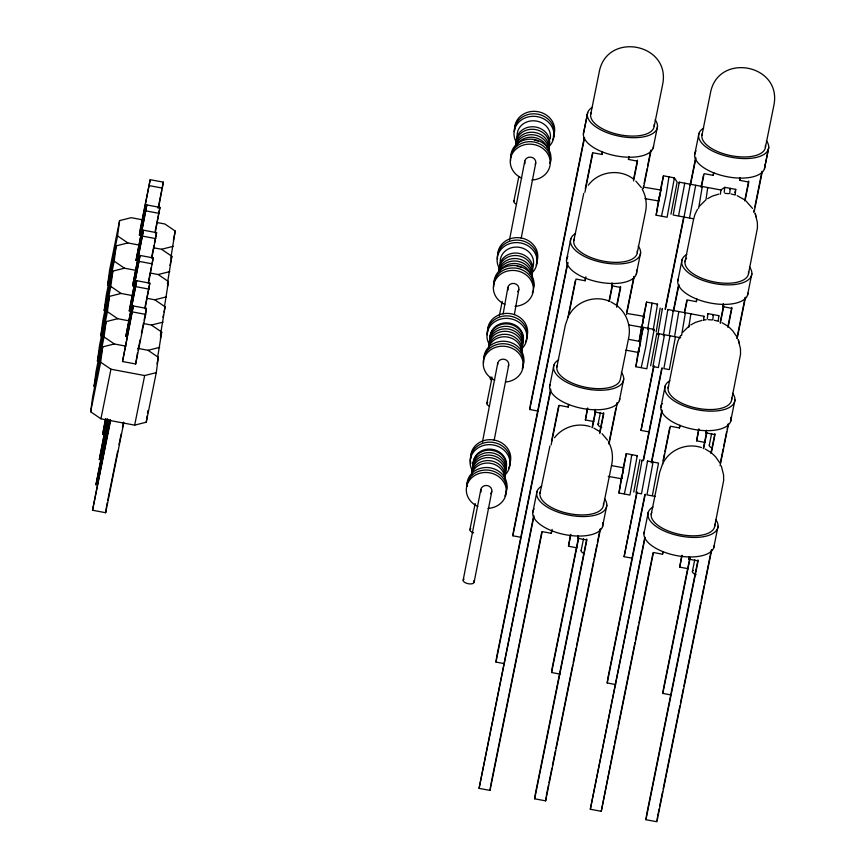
<?xml version="1.0" encoding="UTF-8"?>
<svg xmlns="http://www.w3.org/2000/svg" width="865" height="865" viewBox="0 0 865 865"><rect width="100%" height="100%" fill="white"/><g stroke="black" fill="none" stroke-linecap="round" stroke-linejoin="round"><path stroke-width="1.3" d="M608.214 476.366L621.621 478.788L622.173 475.015M611.75 465.619L623.654 467.857L621.621 478.788M639.181 341.07L641.711 325.348M137.665 348.346L148.034 350.303L158.327 357.321L156.273 372.642L146.272 422.217L134.659 425.137L100.935 418.801L90.652 411.772L92.706 396.462L102.697 346.876L114.321 343.967L125.987 346.162M90.652 411.772L100.654 362.197L102.697 346.876M106.081 321.629L96.08 371.204L94.036 386.514L104.027 336.939L106.081 321.629L117.694 318.709L129.372 320.904M109.455 296.371L99.464 345.946L97.41 361.256L107.411 311.681L109.455 296.371L121.078 293.451L132.745 295.646M112.839 271.113L102.838 320.688L100.794 335.998L110.785 286.423L112.839 271.113L124.452 268.193L136.129 270.388M116.224 245.855L106.222 295.43L104.168 310.751L114.169 261.165L116.224 245.855L127.836 242.935L139.503 245.13M119.597 220.597L109.596 270.172L107.552 285.493L117.553 235.907L119.597 220.597L131.21 217.688L142.887 219.872M123.792 422.812L105.671 512.707L92.533 510.242L110.385 419.666M122.516 361.505L133.318 305.961L146.455 308.427L145.655 314.395L135.654 363.981L122.516 361.505L133.318 305.961M142.044 235.723L139.416 235.226L140.217 229.257L150.207 179.682L163.344 182.147L158.609 207.687M136.692 280.703L125.901 336.258L136.692 280.703L149.829 283.179L145.082 308.708M140.076 255.456L129.274 311L140.076 255.456L153.213 257.921L148.466 283.461M143.449 230.198L132.659 285.742L143.449 230.198L156.587 232.663L151.851 258.203M146.834 204.94L136.032 260.484L146.834 204.94L159.971 207.405L155.224 232.945M139.416 235.226L150.207 179.682M105.671 512.707L106.471 506.749M135.654 363.981L137.513 352.79M146.272 422.217L147.126 415.838M147.472 413.286L147.818 410.734M157.549 357.818L161.701 332.074L151.418 325.045L143.633 323.575M160.403 335.177L165.085 306.815L154.792 299.787L147.018 298.328M164.566 306.005L168.459 281.558L158.176 274.529L150.391 273.07M167.421 283.352L171.843 256.3L161.56 249.271L153.775 247.812M170.805 258.094L175.217 231.042L164.934 224.013L157.149 222.554M480.854 489.406L463.143 580.231M497.753 363.127L482.421 442.145M507.896 287.353L503.149 313.876M524.785 161.074L509.453 240.092M491.807 491.461L474.096 582.296M508.707 365.181L494.164 440.263M518.838 289.407L514.361 314.611M535.738 163.128L521.195 238.21M552.108 529.38L551.319 533.327L542.204 531.618L490.022 790.415L479.069 788.361L533.77 515.399M504.49 663.671L495.969 662.071L496.629 657.108L550.67 389.12M521.379 537.392L512.869 535.792L513.529 530.818L567.57 262.83M538.279 411.113L529.758 409.513L530.429 404.539L584.199 137.87M490.022 790.415L490.682 785.442M551.319 533.327L551.643 530.84M551.113 444.945L559.104 405.339L568.208 407.047L568.543 404.561M568.273 317.347L575.993 279.049L585.108 280.757L585.443 278.281M584.902 192.387L592.893 152.77L602.008 154.478L602.332 151.991M600.472 528.915L545.642 800.86L534.689 798.806L535.359 793.832L586.74 538.992M560.109 674.116L551.589 672.516L552.259 667.553L578.35 538.149M576.998 547.837L568.489 546.237L570.478 534.667M593.898 421.558L585.378 419.957L587.378 408.388M534.689 798.806L586.881 540.009L577.766 538.289L578.101 535.813M599.78 433.527L603.77 413.719L594.666 412.01L594.99 409.523M616.68 307.248L620.67 287.44L611.555 285.731L611.89 283.244M633.569 180.969L637.57 161.16L628.455 159.452L628.79 156.965M545.642 800.86L546.139 797.13M663.087 551.589L662.558 554.216L653.443 552.508L601.262 811.305L590.319 809.251L644.749 537.608M615.729 684.561L607.208 682.972L607.879 677.998L644.879 494.499M632.618 558.282L624.108 556.682L636.748 492.304M649.518 432.003L641.008 430.402L653.648 366.025M601.262 811.305L614.172 745.598M662.558 554.216L662.893 551.729M662.622 464.516L670.343 426.229L679.447 427.937L679.782 425.45M684.572 313.152L687.243 299.939L696.347 301.658L696.682 299.171M701.472 186.862L704.132 173.66L713.247 175.368L713.582 172.881M711.722 549.805L656.881 821.75L645.939 819.696L646.598 814.722L697.979 559.882M671.348 695.006L662.828 693.416L663.498 688.443L689.859 557.72M688.248 568.727L679.728 567.126L681.728 555.557M705.137 442.447L696.628 440.847L698.617 429.278M645.939 819.696L698.12 560.898L689.005 559.19L689.34 556.703M711.29 453.098L715.009 434.619L705.905 432.9L706.24 430.413M728.179 326.819L731.909 308.329L722.805 306.621L723.129 304.134M745.079 200.539L748.809 182.05L739.694 180.342L740.029 177.855M657.054 820.507L657.551 816.776M642.046 325.856L641.895 327.251L628.487 324.829M638.673 351.104L638.511 352.509L625.903 350.141M720.426 194.182L720.891 189.986L724.784 187.327L735.737 189.381L735.185 194.42M703.537 320.472L703.991 316.276L667.866 309.486L667.607 310.265M724.232 192.365L724.784 187.327L724.47 188.267M707.332 318.644L707.894 313.606L718.837 315.66L718.285 320.699M729.703 193.392L730.265 188.354L729.952 189.294M712.814 319.672L713.365 314.633L713.052 315.574M659.346 197.188L658.795 200.972L644.922 198.626M638.846 350.022L639.332 347.33M706.078 198.853L707.754 187.521L707.494 188.3M659.076 196.528L656.146 215.19L667.088 217.245L674.419 177.866L663.477 175.811L660.287 190.192M642.446 323.478L642.706 322.072M638.338 350.606L635.862 366.728L646.815 368.782L654.145 329.403L643.203 327.348L639.776 342.94M621.676 475.62L618.972 493.007L629.915 495.061L637.256 455.693L626.303 453.628L623.114 468.008M688.799 327.24L690.854 313.8L690.594 314.59M659.606 195.782L660.136 193.014M622.432 473.609L623.211 469.652M643.149 317.682L646.577 302.09L657.53 304.145L653.14 330.365M647.669 329.338L652.048 303.118L651.734 304.058M656.146 331.911L660.2 308.048M669.283 334.377L673.338 310.513L673.078 311.303M698.628 208.335L702.283 186.494L702.012 187.273M674.765 335.404L678.809 311.541M681.534 335.631L685.383 312.773L685.123 313.562M100.935 418.801L110.936 369.225L100.654 362.197M105.335 419.255L102.665 434.479L105.865 418.606M107.011 419.395L99.291 459.737L107.552 418.746M108.698 419.525L95.907 484.984L108.968 420.206M92.533 510.242L110.655 420.347M158.09 208.249L161.766 189.976M162.296 187.37L163.344 182.147M155.235 230.89L159.971 207.405M151.851 256.148L153.959 245.714M154.489 243.097L156.587 232.663M148.477 281.406L151.375 267.047M151.894 264.441L153.213 257.921M144.833 307.962L149.829 283.179M106.73 505.42L107.26 502.781M107.801 500.132L117.662 451.216M118.992 444.61L121.132 434.035M122.462 427.418L123.522 422.131M138.032 350.184L140.141 339.74M141.449 333.22L143.558 322.786M144.087 320.169L146.455 308.427M134.659 425.137L144.66 375.551L156.273 372.642M173.378 240.178L175.217 231.042M169.994 265.436L171.843 256.3M167.41 286.78L168.459 281.558M162.977 317.25L163.507 314.644M164.026 312.027L165.085 306.815M160.382 338.593L161.701 332.074M157.008 363.851L158.327 357.321M513.832 201.394L518.859 176.449M499.321 315.855L502.23 301.42M486.8 403.436L492.088 377.194M469.9 529.726L475.188 503.473M587.724 112.45L583.788 131.977A35.66 16.024 11.4 0 0 615.372 155.732A35.66 16.024 11.4 0 0 653.572 145.99M583.388 134.032L587.324 114.515M529.758 409.513L584.599 137.567M590.665 114.526L599.121 72.563C606.17 30.935 671.186 43.099 662.633 84.489L654.167 126.452M566.488 260.311L570.835 238.74M512.869 535.792L567.97 262.528M573.765 240.805L583.767 193.382M585.302 188.732L592.493 153.083M549.599 386.59L553.935 365.019M495.969 662.071L550.8 390.126M556.865 367.095L565.332 325.121L568.402 316.233M568.143 316.331L575.333 280.682M602.008 154.478L602.537 151.851M532.699 512.88L537.035 491.298M479.069 788.361L533.91 516.405M539.976 493.374L549.967 445.951M551.513 441.291L558.704 405.642M585.108 280.757L585.908 276.811M490.952 784.123L541.804 531.921M568.208 407.047L568.738 404.409M628.455 159.452L628.985 156.814M611.555 285.731L612.085 283.104M608.949 301.431L612.139 285.591M633.44 179.952L637.429 160.144M585.378 419.957L587.778 408.075M609.349 301.117L612.539 285.277M594.666 412.01L595.196 409.383M592.049 427.71L595.509 410.551M616.54 306.232L620.54 286.434M568.489 546.237L570.878 534.354M592.449 427.407L595.639 411.556M643.052 188.656L643.582 186.018M644.111 183.38L647.042 168.859M647.571 166.221L650.761 150.369M643.452 188.354L651.161 150.067M653.162 148.045L657.508 126.463M598.039 424.326L600.429 412.464M577.766 538.289L578.296 535.662M599.65 432.522L603.64 412.713M551.589 672.516L578.75 537.835M637.267 252.731L645.733 210.768C646.977 203.448 645.906 195.663 642.187 189.186M626.682 312.297L633.872 276.659M626.552 314.633L634.272 276.346M636.272 274.324L640.608 252.753M581.139 550.616L583.529 538.754M608.722 443.864L615.912 408.215M616.442 405.577L616.972 402.939M609.122 443.55L617.372 402.625M619.372 400.603L623.719 379.032M603.478 505.301L611.944 463.337C613.177 456.006 612.117 448.232 608.387 441.745M546.312 795.887L548.432 785.323M548.972 782.684L551.902 768.163M552.432 765.525L555.362 751.004M555.892 748.366L572.662 665.196M573.192 662.558L576.122 648.036M576.652 645.387L593.422 562.228M593.952 559.579L596.882 545.058M597.412 542.42L600.072 529.218M602.473 526.893L606.819 505.311M694.627 154.922L698.974 133.351M665.088 309.259L683.728 216.845M690.119 185.164L695.709 157.441M641.008 430.402L654.048 365.711M665.488 308.946L684.129 216.542M690.519 184.861L695.838 158.457M701.904 135.416L710.37 93.452C717.409 51.824 782.425 63.988 773.872 105.379L765.406 147.342M677.738 281.201L682.074 259.63M643.138 460.623L661.768 368.209M673.219 311.443L678.538 285.05M624.108 556.682L637.148 492.001M643.538 460.31L662.168 367.906M673.619 311.14L678.938 284.736M685.004 261.695L693.471 219.732L695.006 214.271L697.558 209.2M701.072 187.175L703.472 175.292M660.838 407.491L665.174 385.909M651.269 462.807L661.909 410.01M607.208 682.972L645.279 494.185M651.659 462.505L662.049 411.016M668.115 387.985L676.571 346.011L678.106 340.561L680.658 335.479M684.712 310.816L686.842 300.252M713.247 175.368L713.776 172.74M643.938 533.77L648.285 512.188M590.319 809.251L645.149 537.306M651.215 514.264L659.681 472.301L662.741 463.402M663.023 460.861L664.352 454.266M664.882 451.627L669.672 427.851M696.347 301.658L696.876 299.02M614.712 742.959L617.632 728.427M618.172 725.789L634.942 642.609M635.472 639.959L638.402 625.438M638.932 622.8L653.043 552.822M679.447 427.937L679.987 425.31M739.694 180.342L740.224 177.703M722.805 306.621L723.335 303.993M720.188 322.321L723.648 305.161M744.679 200.842L748.668 181.034M696.628 440.847L699.017 428.964M720.318 323.337L723.778 306.167M705.905 432.9L706.435 430.273M703.288 448.6L706.489 432.76M727.779 327.132L731.779 307.324M679.728 567.126L682.128 555.244M703.688 448.297L706.889 432.446M753.761 212.185L754.291 209.546M754.821 206.908L762.011 171.259M754.161 211.882L762.141 172.276M764.811 166.88L768.747 147.353M764.411 168.935L768.347 149.418M709.278 445.226L711.657 433.462M689.005 559.19L689.535 556.552M710.889 453.411L714.879 433.603M662.828 693.416L689.989 558.736M748.517 273.621L757.448 227.917L757.351 222.262L755.069 213.298M736.861 338.475L745.111 297.549M737.261 338.161L745.511 297.236M747.511 295.214L751.858 273.643M692.378 571.505L694.757 559.741M731.617 399.911L740.548 354.196L740.451 348.541L738.169 339.577M720.231 463.435L723.162 448.913M723.691 446.275L726.622 431.754M727.151 429.105L728.211 423.828M720.102 465.759L728.352 424.845M730.611 421.493L734.958 399.922M714.717 526.19L723.659 480.475L723.562 474.831L721.28 465.867M657.811 815.457L659.141 808.862M659.681 806.212L662.612 791.691M663.141 789.053L679.912 705.883M680.441 703.245L683.372 688.724M683.901 686.086L700.672 602.916M701.201 600.278L704.132 585.756M704.661 583.118L711.322 550.108M713.722 547.783L718.058 526.201M643.246 319.293L643.928 316.309L628.012 313.638M639.862 344.551L640.554 341.567L628.639 339.329M657.854 334.679L662.395 308.459L662.125 309.238M663.325 335.707L667.866 309.486M660.59 190.906L660.828 190.03L644.912 187.359M734.882 192.538L735.737 189.381M658.795 200.972L660.828 190.03M656.146 215.19L663.477 175.811M674.105 178.806L674.419 177.866L677.154 182.104L670.937 214.239M679.025 182.958L679.285 182.18L720.891 189.986L720.632 190.776M693.546 218.813L673.175 214.996L679.285 182.18M684.496 183.986L684.766 183.207L678.593 215.688M641.895 327.251L643.928 316.309M689.978 185.013L690.238 184.234L684.074 216.715M639.246 341.47L646.577 302.09M638.511 352.509L640.554 341.567M635.862 366.728L643.203 327.348M648.361 329.316L648.674 328.376L645.744 347.038L641.279 367.355M657.216 305.086L657.53 304.145M653.832 330.344L654.145 329.403M658.752 334.496L659.011 333.717L680.69 337.782M664.223 335.523L664.482 334.744L658.373 367.56L652.902 366.533L659.011 333.717M618.972 493.007L626.303 453.628M631.461 455.596L631.774 454.666L628.844 473.317L624.379 493.634M675.435 336.799L669.326 369.614L663.844 368.587L669.964 335.771M636.932 456.623L637.256 455.693M641.852 460.775L642.111 459.996L636.002 492.812L641.473 493.839L647.593 461.023L658.535 463.078L652.372 495.559M647.323 461.813L647.593 461.023M703.732 317.055L703.991 316.276M655.054 496.391L646.955 494.867L653.064 462.051M707.581 314.546L707.894 313.606M718.523 316.601L718.837 315.66M569.419 314.59C576.923 301.117 594.806 295.181 608.992 301.052M663.769 461.769C670.937 448.946 687.567 442.804 701.418 447.562M588.287 185.207C598.331 171.454 619.491 168.383 633.007 178.709M699.536 206.097L706.013 199.718M554.497 437.766C562.542 427.061 577.474 422.347 590.168 426.672M682.636 332.376L689.113 325.997M707.646 198.647L712.273 196.128L718.912 194.074M690.746 324.937L695.384 322.418L702.023 320.353M161.56 249.271L173.173 246.352M158.176 274.529L169.789 271.61M154.792 299.787L166.415 296.868M151.418 325.045L163.031 322.126M148.034 350.303L159.657 347.384M704.37 319.931L706.164 319.736M724.978 193.382L729.044 193.652M708.089 319.661L712.154 319.931M149.407 185.651L162.555 188.116M146.034 210.909L159.171 213.374M142.649 236.156L155.797 238.632M139.276 261.414L152.413 263.89M135.892 286.672L149.029 289.137M132.518 311.93L145.655 314.395M110.936 369.225L144.66 375.551M731.13 193.976L735.207 194.993M714.231 320.255L718.307 321.272M737.131 195.663L744.246 199.599M722.037 322.71L727.357 325.889M610.798 301.82L616.107 304.988M705.148 449L710.457 452.168M593.909 428.11L599.218 431.278M117.553 235.907L127.836 242.935M114.169 261.165L124.452 268.193M110.785 286.423L121.078 293.451M107.411 311.681L117.694 318.709M104.027 336.939L114.321 343.967M745.803 200.777L752.561 208.454M728.903 327.057L732.493 330.517L736.526 336.355M617.664 306.167C626.574 313.508 630.963 325.705 628.833 337.047L620.378 379.021A32.319 14.521 11.4 0 1 584.621 387.055A32.319 14.521 11.4 0 1 557.395 365.257M712.003 453.346L715.593 456.796L719.637 462.634M635.84 181.109L641.311 187.564M602.04 433.668L607.522 440.134M755.275 213.341L756.053 216.758M738.375 339.621L739.153 343.037M695.709 185.261L689.546 217.742M668.948 176.838L666.018 195.49L661.552 215.817M656.816 333.306L650.653 365.787M639.927 459.585L633.764 492.066M515.572 146.693A16.716 14.932 7.6 0 1 533.759 132.334A16.716 14.932 7.6 0 1 548.68 150.272M515.972 143.709A16.716 14.932 7.6 0 1 535.608 129.566A16.716 14.932 7.6 0 1 548.313 149.786M515.497 146.585A16.716 14.932 7.6 0 1 532.71 134.756A16.716 14.932 7.6 0 1 548.551 148.856M516.491 145.385A16.716 14.932 7.6 0 1 532.375 137.243A16.716 14.932 7.6 0 1 547.286 147.504M534.213 140A16.716 14.932 7.6 0 1 538.365 141.298M510.901 156.933A20.057 17.916 7.6 0 1 533.824 139.449A20.057 17.916 7.6 0 1 549.999 163.085M510.642 160.587A20.057 17.916 7.6 0 1 531.532 141.709A20.057 17.916 7.6 0 1 550.302 163.312M521.736 178.114A20.057 17.916 7.6 0 1 516.146 148.996A20.057 17.916 7.6 0 1 548.432 155.051A20.057 17.916 7.6 0 1 531.943 180.028M516.837 143.06A20.057 17.916 7.6 0 1 521.844 119.662A20.057 17.916 7.6 0 1 548.496 122.279A20.057 17.916 7.6 0 1 549.286 146.25M517.162 136.562A16.716 14.932 7.6 0 1 534.57 120.83A16.716 14.932 7.6 0 1 550.216 138.833M516.362 142.53A16.716 14.932 7.6 0 1 533.77 126.798A16.716 14.932 7.6 0 1 549.416 144.801M514.297 131.577A20.057 17.916 7.6 0 1 538.506 114.331A20.057 17.916 7.6 0 1 552.443 139.892M514.697 130.258A20.057 17.916 7.6 0 1 537.554 111.607A20.057 17.916 7.6 0 1 553.286 136.346M525.033 163.647A5.568 4.974 7.6 0 1 530.526 157.127A5.568 4.974 7.6 0 1 535.294 164.361M516.275 204.054A5.568 2.508 11.4 0 1 514.102 200.777M498.932 270.377A16.716 14.932 7.6 0 1 518.308 258.83A16.716 14.932 7.6 0 1 531.78 276.551M499.127 271.296A16.716 14.932 7.6 0 1 516.546 255.564A16.716 14.932 7.6 0 1 532.18 273.567M498.921 271.61A16.716 14.932 7.6 0 1 517.984 261.317A16.716 14.932 7.6 0 1 531.651 277.752M499.592 271.675A16.716 14.932 7.6 0 1 515.475 263.522A16.716 14.932 7.6 0 1 530.396 273.794M517.313 266.279A16.716 14.932 7.6 0 1 521.465 267.577M494.077 284.38A20.057 17.916 7.6 0 1 514.967 265.512A20.057 17.916 7.6 0 1 533.737 287.115M533.132 290.737A20.057 17.916 7.6 0 1 532.332 292.954M493.742 286.866A20.057 17.916 7.6 0 1 514.632 267.999A20.057 17.916 7.6 0 1 533.402 289.602M504.846 304.394A20.057 17.916 7.6 0 1 499.256 275.275A20.057 17.916 7.6 0 1 531.543 281.341A20.057 17.916 7.6 0 1 515.043 306.307M499.3 268.301A20.057 17.916 7.6 0 1 505.657 245.498A20.057 17.916 7.6 0 1 531.899 248.861A20.057 17.916 7.6 0 1 532.386 272.529M500.262 262.841A16.716 14.932 7.6 0 1 519.13 247.271A16.716 14.932 7.6 0 1 532.548 267.609M499.462 268.81A16.716 14.932 7.6 0 1 518.33 253.24A16.716 14.932 7.6 0 1 531.748 273.578M497.472 259.024A20.057 17.916 7.6 0 1 520.319 240.373A20.057 17.916 7.6 0 1 536.062 265.112M497.753 254.191A20.057 17.916 7.6 0 1 521.292 238.005A20.057 17.916 7.6 0 1 536.83 261.533M491.547 380.243A5.568 2.508 11.4 0 1 491.071 377.075M508.133 289.926A5.568 4.974 7.6 0 1 514.351 283.504A5.568 4.974 7.6 0 1 517.616 291.71M488.995 347.06A16.716 14.932 7.6 0 1 507.852 331.49A16.716 14.932 7.6 0 1 521.281 351.839M488.541 348.746A16.716 14.932 7.6 0 1 506.728 334.387A16.716 14.932 7.6 0 1 521.649 352.325M489.266 343.275A16.716 14.932 7.6 0 1 509.615 329.273A16.716 14.932 7.6 0 1 521.054 350.53M489.655 342.086A16.716 14.932 7.6 0 1 508.523 326.527A16.716 14.932 7.6 0 1 521.952 346.865M489.936 338.302A16.716 14.932 7.6 0 1 508.123 323.943A16.716 14.932 7.6 0 1 523.044 341.88M490.066 337.307A16.716 14.932 7.6 0 1 510.415 323.305A16.716 14.932 7.6 0 1 521.855 344.573M489.157 344.065A20.057 17.916 7.6 0 1 495.526 321.272A20.057 17.916 7.6 0 1 521.757 324.624A20.057 17.916 7.6 0 1 522.244 348.303M487.33 334.798A20.057 17.916 7.6 0 1 510.826 316.255A20.057 17.916 7.6 0 1 525.401 341.945M487.665 332.311A20.057 17.916 7.6 0 1 509.863 313.562A20.057 17.916 7.6 0 1 526.699 337.296M483.892 357.807A20.057 17.916 7.6 0 1 507.431 341.61A20.057 17.916 7.6 0 1 522.968 365.138M488.466 348.638A16.716 14.932 7.6 0 1 505.668 336.809A16.716 14.932 7.6 0 1 521.519 350.909M483.611 362.64A20.057 17.916 7.6 0 1 506.457 343.989A20.057 17.916 7.6 0 1 522.201 368.728M494.704 380.157A20.057 17.916 7.6 0 1 488.812 351.309A20.057 17.916 7.6 0 1 521.022 356.391A20.057 17.916 7.6 0 1 506.198 381.973M489.244 406.107A5.568 2.508 11.4 0 1 487.698 402.333M497.689 364.425A5.568 4.974 7.6 0 1 504.209 359.267A5.568 4.974 7.6 0 1 508.263 366.403M472.095 473.35A16.716 14.932 7.6 0 1 489.504 457.617A16.716 14.932 7.6 0 1 505.149 475.62M471.641 475.026A16.716 14.932 7.6 0 1 489.839 460.667A16.716 14.932 7.6 0 1 504.749 478.605M472.431 470.863A16.716 14.932 7.6 0 1 491.288 455.293A16.716 14.932 7.6 0 1 504.717 475.631M472.701 467.068A16.716 14.932 7.6 0 1 492.347 452.925A16.716 14.932 7.6 0 1 505.052 473.144M473.09 465.889A16.716 14.932 7.6 0 1 490.509 450.157A16.716 14.932 7.6 0 1 506.144 468.16M473.231 464.894A16.716 14.932 7.6 0 1 492.088 449.324A16.716 14.932 7.6 0 1 505.517 469.663M472.906 471.393A20.057 17.916 7.6 0 1 477.913 447.994A20.057 17.916 7.6 0 1 504.565 450.611A20.057 17.916 7.6 0 1 505.355 474.582M509.82 464.938A20.057 17.916 7.6 0 1 508.512 468.225M470.82 463.413A20.057 17.916 7.6 0 1 490.022 442.156A20.057 17.916 7.6 0 1 510.101 463.802M470.765 458.591A20.057 17.916 7.6 0 1 491.655 439.723A20.057 17.916 7.6 0 1 510.426 461.326M467.046 486.433A20.057 17.916 7.6 0 1 489.893 467.781A20.057 17.916 7.6 0 1 505.636 492.52M471.566 474.917A16.716 14.932 7.6 0 1 488.779 463.089A16.716 14.932 7.6 0 1 504.619 477.199M466.657 486.573A20.057 17.916 7.6 0 1 491.482 470.657A20.057 17.916 7.6 0 1 504.782 496.067M477.804 506.447A20.057 17.916 7.6 0 1 472.214 477.329A20.057 17.916 7.6 0 1 504.511 483.384A20.057 17.916 7.6 0 1 488.011 508.361M473.642 532.883A5.568 2.508 11.4 0 1 470.798 528.612M473.523 580.912A5.568 2.508 11.4 0 1 468.279 583.745A5.568 2.508 11.4 0 1 464.04 579.128M481.102 491.98A5.568 4.974 7.6 0 1 487.319 485.557A5.568 4.974 7.6 0 1 490.585 493.764M601.77 427.494A5.568 2.508 11.4 0 1 598.937 423.223M711.733 447.886A5.568 2.508 11.4 0 1 709.549 444.61M583.594 553.276A5.568 2.508 11.4 0 1 581.41 549.999M696.12 574.663A5.568 2.508 11.4 0 1 693.287 570.403M655.151 119.835A35.66 16.024 11.4 0 1 619.308 136.205A35.66 16.024 11.4 0 1 592.428 107.238M654.145 124.517A32.319 14.521 11.4 0 1 620.486 134.908A32.319 14.521 11.4 0 1 591.184 112.699M636.478 270.107A35.66 16.024 11.4 0 1 598.483 282.012A35.66 16.024 11.4 0 1 567.894 256.343M638.251 246.114A35.66 16.024 11.4 0 1 602.418 262.495A35.66 16.024 11.4 0 1 575.539 233.518M637.256 250.796A32.319 14.521 11.4 0 1 603.586 261.187A32.319 14.521 11.4 0 1 574.295 238.978M619.783 398.549A35.66 16.024 11.4 0 1 581.583 408.291A35.66 16.024 11.4 0 1 549.999 384.536M621.351 372.393A35.66 16.024 11.4 0 1 585.519 388.774A35.66 16.024 11.4 0 1 558.639 359.808M602.689 522.676A35.66 16.024 11.4 0 1 564.683 534.57A35.66 16.024 11.4 0 1 534.105 508.901M604.462 498.683A35.66 16.024 11.4 0 1 568.619 515.053A35.66 16.024 11.4 0 1 541.739 486.087M603.456 503.365A32.319 14.521 11.4 0 1 569.797 513.756A32.319 14.521 11.4 0 1 540.495 491.547M764.617 164.718A35.66 16.024 11.4 0 1 726.622 176.622A35.66 16.024 11.4 0 1 696.033 150.942M766.39 140.725A35.66 16.024 11.4 0 1 730.557 157.095A35.66 16.024 11.4 0 1 703.667 128.128M765.384 145.406A32.319 14.521 11.4 0 1 731.725 155.797A32.319 14.521 11.4 0 1 702.434 133.588M747.922 293.159A35.66 16.024 11.4 0 1 709.722 302.901A35.66 16.024 11.4 0 1 678.138 279.146M749.49 267.004A35.66 16.024 11.4 0 1 713.657 283.385A35.66 16.024 11.4 0 1 686.778 254.407M748.495 271.697A32.319 14.521 11.4 0 1 712.76 281.655A32.319 14.521 11.4 0 1 686.594 258.17M730.828 417.287A35.66 16.024 11.4 0 1 692.822 429.181A35.66 16.024 11.4 0 1 662.244 403.512M732.59 393.283A35.66 16.024 11.4 0 1 696.758 409.664A35.66 16.024 11.4 0 1 669.878 380.697M731.595 397.976A32.319 14.521 11.4 0 1 697.936 408.367A32.319 14.521 11.4 0 1 668.634 386.147M714.122 545.718A35.66 16.024 11.4 0 1 675.933 555.471A35.66 16.024 11.4 0 1 644.349 531.716M715.701 519.573A35.66 16.024 11.4 0 1 679.868 535.943A35.66 16.024 11.4 0 1 652.978 506.977M714.695 524.255A32.319 14.521 11.4 0 1 681.036 534.646A32.319 14.521 11.4 0 1 651.734 512.437"/></g></svg>
